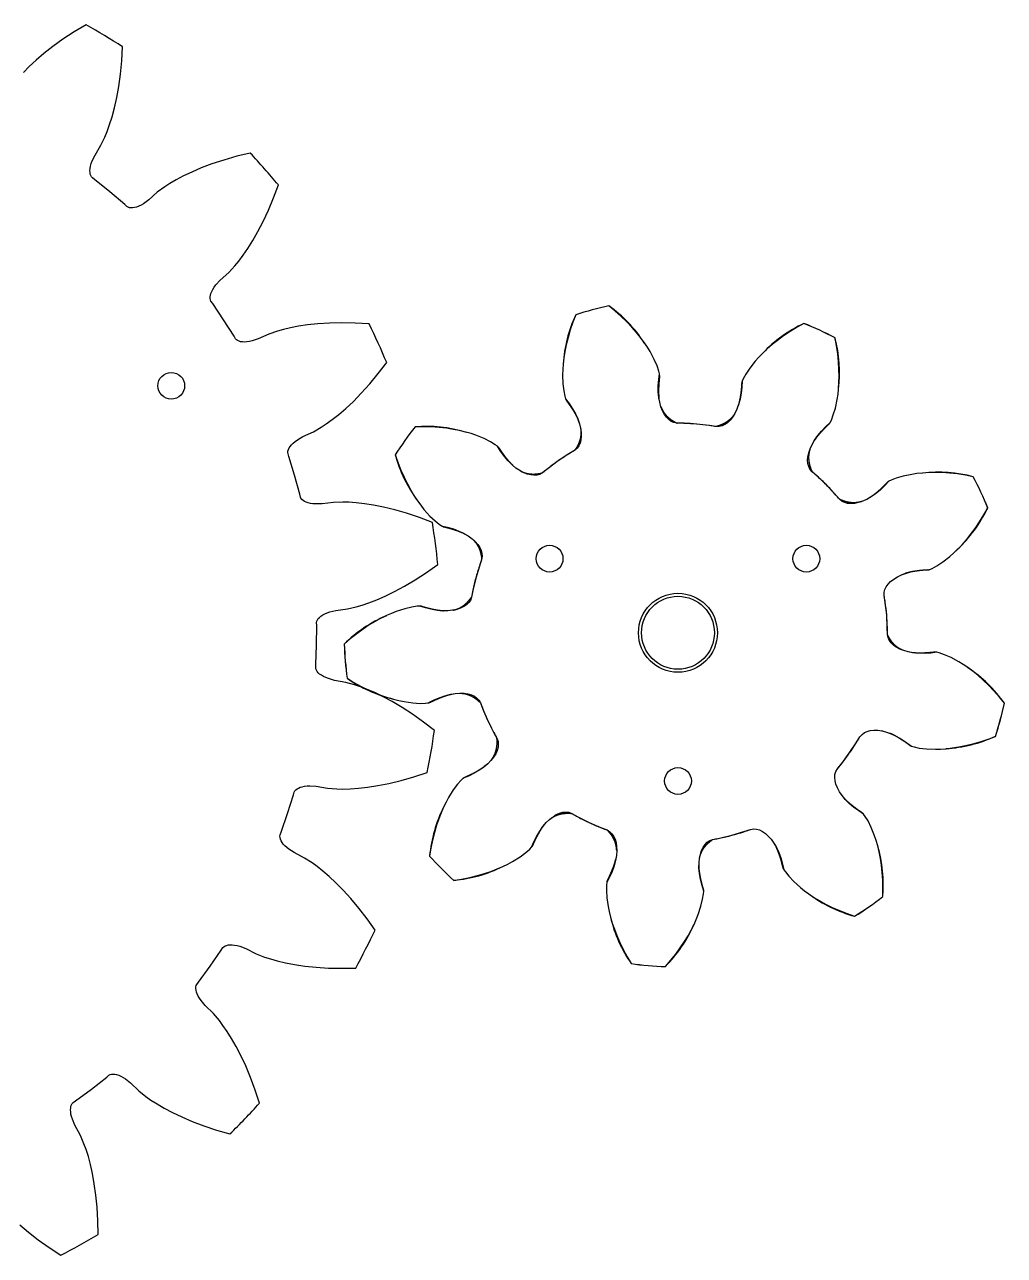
# Model space of a CAD drawing. Header units: millimetres. Extents: x -134 to 27, y 6 to 121.
# Drawn here: x -53.8 to 26.9, y 12 to 113.3 of the extents above; entities that cross this region are included whole.
import ezdxf

# ---------------------------------------------------------------- set-up
doc = ezdxf.new("R2010")
doc.units = ezdxf.units.MM
doc.layers.get('0').update_dxf_attribs({"linetype": 'CONTINUOUS'})

msp = doc.modelspace()

# ---------------------------------------------------------------- linework, layer by layer
for p, q in [((-8.42, 89.38), (-8.42, 89.37)), ((-5.69, 90.11), (-5.69, 90.11)), ((-5.69, 90.11), (-5.69, 90.11)), ((10.37, 88.67), (10.37, 88.67)), ((12.94, 87.47), (12.94, 87.47)), ((12.94, 87.47), (12.94, 87.47)), ((-2.52, 86.71), (-2.77, 87.08)), ((-2.3, 86.35), (-2.52, 86.71)), ((-1.95, 85.7), (-2.3, 86.35)), ((6.98, 86.22), (6.66, 85.89)), ((6.98, 86.23), (6.98, 86.22)), ((-9.45, 85.32), (-9.49, 84.86)), ((-9.45, 85.33), (-9.45, 85.32)), ((-1.72, 85.16), (-1.95, 85.7)), ((-1.58, 84.73), (-1.72, 85.16)), ((6.37, 85.57), (5.92, 84.99)), ((6.66, 85.89), (6.37, 85.57)), ((-9.49, 84.86), (-9.5, 84.44)), ((-9.5, 84.44), (-9.48, 83.7)), ((-1.53, 84.52), (-1.58, 84.73)), ((5.38, 84.11), (5.29, 83.91)), ((5.59, 84.5), (5.38, 84.11)), ((5.92, 84.99), (5.59, 84.5)), ((-9.48, 83.7), (-9.41, 83.11)), ((-9.41, 83.11), (-9.32, 82.68)), ((5.29, 83.91), (5.29, 83.91)), ((13.18, 82.83), (13.23, 83.26)), ((-9.32, 82.68), (-9.26, 82.46)), ((-9.26, 82.46), (-9.26, 82.46)), ((-1.5, 82.17), (-1.57, 82.52)), ((-1.4, 81.8), (-1.5, 82.17)), ((12.96, 81.69), (13.12, 82.41)), ((13.12, 82.41), (13.18, 82.83)), ((4.68, 81.25), (4.63, 81.17)), ((4.85, 81.6), (4.68, 81.25)), ((4.97, 81.94), (4.85, 81.6)), ((12.63, 80.71), (12.79, 81.13)), ((12.79, 81.13), (12.96, 81.69)), ((-21.65, 80.16), (-21.65, 80.16)), ((-8.24, 80.75), (-8.11, 80.41)), ((-8.11, 80.41), (-8.02, 80.04)), ((-8.02, 80.04), (-8, 79.95)), ((0.07, 80.45), (-0.06, 80.45)), ((0.5, 80.44), (0.48, 80.44)), ((0.51, 80.44), (0.5, 80.44)), ((1.54, 80.38), (1.53, 80.38)), ((1.55, 80.38), (1.54, 80.38)), ((2.57, 80.26), (2.56, 80.26)), ((2.59, 80.26), (2.57, 80.26)), ((3.13, 80.17), (3, 80.19)), ((3.13, 80.17), (3.13, 80.17)), ((12.54, 80.52), (12.63, 80.71)), ((-17.04, 79.59), (-17.48, 79.72)), ((-16.64, 79.46), (-17.04, 79.59)), ((-15.96, 79.18), (-16.64, 79.46)), ((-15.43, 78.91), (-15.96, 79.18)), ((-15.05, 78.68), (-15.43, 78.91)), ((-14.87, 78.55), (-15.05, 78.68)), ((-8.51, 78.21), (-8.63, 78.14)), ((-8.51, 78.21), (-8.51, 78.21)), ((10.88, 78.35), (11.04, 78.7)), ((11.04, 78.7), (11.22, 79)), ((-23.28, 77.84), (-23.28, 77.84)), ((-9.87, 77.35), (-9.88, 77.34)), ((-9.86, 77.36), (-9.87, 77.35)), ((-9, 77.92), (-9.01, 77.91)), ((-8.97, 77.94), (-9, 77.92)), ((-13.34, 76.76), (-13.62, 76.99)), ((-13.03, 76.55), (-13.34, 76.76)), ((-13.03, 76.55), (-13.01, 76.54)), ((-12.97, 76.52), (-13.01, 76.54)), ((-11.03, 76.46), (-11.14, 76.38)), ((-11.14, 76.38), (-11.14, 76.38)), ((-10.7, 76.73), (-10.73, 76.71)), ((-10.69, 76.74), (-10.7, 76.73)), ((11.13, 76.38), (11.04, 76.46)), ((11.47, 76.09), (11.46, 76.1)), ((11.47, 76.08), (11.47, 76.09)), ((18.54, 76.09), (17.98, 75.92)), ((19.26, 76.24), (18.54, 76.09)), ((19.68, 76.3), (19.26, 76.24)), ((20.14, 76.35), (19.68, 76.3)), ((20.15, 76.35), (20.14, 76.35)), ((24.32, 76.04), (24.31, 76.04)), ((12.22, 75.37), (12.22, 75.38)), ((12.22, 75.37), (12.22, 75.37)), ((17.56, 75.76), (17.36, 75.67)), ((17.36, 75.67), (17.36, 75.67)), ((17.98, 75.92), (17.56, 75.76)), ((-21.46, 74.07), (-21.46, 74.07)), ((-21.46, 74.07), (-21.19, 73.7)), ((12.94, 74.61), (12.93, 74.62)), ((12.93, 74.62), (12.93, 74.62)), ((13.3, 74.19), (13.22, 74.28)), ((13.3, 74.19), (13.3, 74.19)), ((15.19, 74.02), (15.1, 73.99)), ((15.54, 74.18), (15.19, 74.02)), ((15.86, 74.36), (15.54, 74.18)), ((-21.19, 73.7), (-20.93, 73.36)), ((-20.93, 73.36), (-20.43, 72.81)), ((25.51, 73.47), (25.51, 73.47)), ((-20.43, 72.81), (-20.01, 72.41)), ((-20.01, 72.41), (-19.66, 72.13)), ((-19.66, 72.13), (-19.47, 72)), ((-19.47, 72), (-19.47, 72)), ((-17.59, 71.35), (-17.28, 71.17)), ((-17.28, 71.17), (-16.96, 70.94)), ((-16.96, 70.94), (-16.9, 70.89)), ((22.71, 69.77), (23.03, 70.07)), ((-16.17, 69.23), (-16.21, 69.09)), ((-16.17, 69.23), (-16.17, 69.23)), ((21.32, 68.71), (21.82, 69.03)), ((21.82, 69.03), (22.4, 69.49)), ((22.4, 69.49), (22.71, 69.77)), ((-16.35, 68.69), (-16.36, 68.68)), ((-16.34, 68.72), (-16.35, 68.69)), ((18.07, 67.81), (18.42, 67.98)), ((18.42, 67.98), (18.75, 68.1)), ((20.73, 68.41), (20.93, 68.5)), ((20.93, 68.5), (21.32, 68.71)), ((-16.65, 67.7), (-16.66, 67.69)), ((-16.65, 67.71), (-16.65, 67.7)), ((17.04, 66.76), (17.15, 66.99)), ((17.15, 66.99), (17.31, 67.21)), ((17.31, 67.21), (17.51, 67.42)), ((17.51, 67.42), (17.77, 67.62)), ((17.77, 67.62), (18.07, 67.81)), ((-16.97, 66.27), (-17, 66.13)), ((-17, 66.13), (-17, 66.13)), ((-16.89, 66.69), (-16.9, 66.66)), ((-16.89, 66.7), (-16.89, 66.69)), ((16.98, 66.54), (17.04, 66.76)), ((16.98, 66.26), (16.98, 66.54)), ((17, 66.15), (16.98, 66.26)), ((-23.2, 64.96), (-23.59, 64.8)), ((-22.5, 65.18), (-23.2, 64.96)), ((-21.92, 65.32), (-22.5, 65.18)), ((-21.48, 65.38), (-21.92, 65.32)), ((-21.26, 65.4), (-21.48, 65.38)), ((-18.94, 65.01), (-19.3, 65.01)), ((-18.56, 65.05), (-18.94, 65.01)), ((-18.55, 65.05), (-18.56, 65.05)), ((-18.48, 65.07), (-18.55, 65.05)), ((17.07, 65.7), (17.07, 65.71)), ((17.07, 65.7), (17.07, 65.7)), ((-23.59, 64.8), (-24.01, 64.61)), ((-24.01, 64.61), (-24.01, 64.61)), ((17.24, 63.63), (17.24, 63.64)), ((17.24, 63.63), (17.24, 63.63)), ((17.25, 63.07), (17.25, 63.18)), ((17.25, 63.07), (17.25, 63.07)), ((-27.48, 62.27), (-27.48, 62.27)), ((18.59, 61.73), (18.51, 61.76)), ((18.96, 61.62), (18.59, 61.73)), ((19.32, 61.56), (18.96, 61.62)), ((21.52, 61.54), (21.31, 61.59)), ((21.31, 61.59), (21.31, 61.59)), ((21.95, 61.39), (21.52, 61.54)), ((22.49, 61.16), (21.95, 61.39)), ((23.14, 60.81), (22.49, 61.16)), ((23.5, 60.59), (23.14, 60.81)), ((23.88, 60.33), (23.5, 60.59)), ((23.88, 60.32), (23.88, 60.33)), ((-27.24, 59.45), (-27.24, 59.45)), ((-18.71, 58.14), (-18.36, 58.2)), ((-18.36, 58.2), (-17.97, 58.23)), ((-17.97, 58.23), (-17.89, 58.23)), ((-23.43, 57.74), (-23.42, 57.73)), ((-23.42, 57.73), (-22.98, 57.62)), ((-22.98, 57.62), (-22.56, 57.54)), ((-22.56, 57.54), (-21.83, 57.43)), ((-21.83, 57.43), (-21.24, 57.39)), ((-21.24, 57.39), (-20.8, 57.4)), ((-20.8, 57.4), (-20.58, 57.43)), ((-20.58, 57.43), (-20.58, 57.43)), ((-16.26, 57.43), (-16.26, 57.43)), ((-16.26, 57.43), (-16.21, 57.3)), ((-16.07, 56.92), (-16.06, 56.9)), ((-16.06, 56.9), (-16.05, 56.89)), ((26.88, 57.4), (26.88, 57.41)), ((26.88, 57.41), (26.88, 57.41)), ((-15.65, 55.95), (-15.65, 55.94)), ((-15.65, 55.94), (-15.64, 55.93)), ((-15.19, 55.02), (-15.18, 55.01)), ((-15.18, 55.01), (-15.17, 54.99)), ((14.97, 54.63), (15.16, 54.84)), ((15.16, 54.84), (15.35, 54.98)), ((15.35, 54.98), (15.57, 55.08)), ((15.57, 55.08), (15.84, 55.15)), ((15.84, 55.15), (16.13, 55.18)), ((16.13, 55.18), (16.45, 55.17)), ((16.45, 55.17), (16.78, 55.12)), ((16.81, 55.12), (17.18, 55.02)), ((17.18, 55.02), (17.51, 54.9)), ((-14.97, 54.63), (-14.91, 54.52)), ((-14.91, 54.52), (-14.91, 54.52)), ((14.92, 54.54), (14.97, 54.63)), ((19.23, 53.86), (19.44, 53.8)), ((19.44, 53.8), (19.87, 53.71)), ((19.87, 53.71), (20.46, 53.64)), ((26.14, 54.67), (26.14, 54.68)), ((-15.4, 52.69), (-15.67, 52.42)), ((-15.36, 52.75), (-15.4, 52.69)), ((20.46, 53.64), (21.2, 53.62)), ((21.2, 53.62), (21.62, 53.63)), ((21.62, 53.63), (22.06, 53.66)), ((-15.67, 52.42), (-15.95, 52.18)), ((12.93, 51.54), (12.99, 51.77)), ((12.99, 51.77), (13.13, 52.01)), ((13.13, 52.01), (13.2, 52.09)), ((-18.15, 50.73), (-18.51, 50.26)), ((-17.86, 51.07), (-18.15, 50.73)), ((-17.7, 51.22), (-17.86, 51.07)), ((-17.7, 51.22), (-17.7, 51.22)), ((12.91, 51.29), (12.93, 51.54)), ((12.94, 51.02), (12.91, 51.29)), ((13.01, 50.74), (12.94, 51.02)), ((13.13, 50.44), (13.01, 50.74)), ((-18.51, 50.26), (-18.9, 49.63)), ((13.29, 50.12), (13.13, 50.44)), ((13.51, 49.8), (13.29, 50.12)), ((13.74, 49.53), (13.51, 49.8)), ((-19.1, 49.26), (-19.3, 48.85)), ((-19.3, 48.85), (-19.3, 48.85)), ((-18.9, 49.63), (-19.1, 49.26)), ((-10.85, 47.57), (-10.57, 47.84)), ((-10.57, 47.84), (-10.51, 47.88)), ((-8.74, 48.33), (-8.74, 48.33)), ((-8.74, 48.33), (-8.63, 48.27)), ((-8.26, 48.06), (-8.25, 48.05)), ((-8.25, 48.05), (-8.24, 48.05)), ((15.42, 48.09), (15.29, 48.27)), ((15.29, 48.27), (15.29, 48.27)), ((15.65, 47.71), (15.42, 48.09)), ((15.91, 47.18), (15.65, 47.71)), ((-11.08, 47.3), (-10.85, 47.57)), ((-7.33, 47.58), (-7.32, 47.58)), ((-7.32, 47.58), (-7.32, 47.58)), ((-6.37, 47.17), (-6.37, 47.17)), ((-6.37, 47.17), (-6.36, 47.17)), ((-5.95, 47.01), (-5.84, 46.97)), ((5.43, 46.83), (5.43, 46.83)), ((5.43, 46.83), (5.43, 46.83)), ((5.86, 46.98), (5.96, 47.01)), ((5.96, 47.01), (6.24, 47.05)), ((6.24, 47.05), (6.47, 47.04)), ((6.47, 47.04), (6.71, 46.97)), ((6.71, 46.97), (6.95, 46.85)), ((6.95, 46.85), (7.2, 46.69)), ((7.2, 46.69), (7.44, 46.47)), ((16.19, 46.49), (15.91, 47.18)), ((2.86, 46.19), (2.97, 46.21)), ((3.42, 46.29), (3.42, 46.29)), ((3.42, 46.29), (3.42, 46.29)), ((7.44, 46.47), (7.67, 46.21)), ((7.68, 46.21), (7.67, 46.21)), ((7.68, 46.21), (7.9, 45.89)), ((7.9, 45.89), (8.08, 45.58)), ((16.32, 46.09), (16.19, 46.49)), ((16.45, 45.65), (16.32, 46.09)), ((16.45, 45.65), (16.45, 45.65)), ((-20.46, 44.82), (-20.46, 44.82)), ((-13.64, 44.36), (-13.01, 44.75)), ((-13.01, 44.75), (-12.54, 45.1)), ((-12.54, 45.1), (-12.2, 45.39)), ((-12.2, 45.39), (-12.05, 45.55)), ((-5.07, 44.87), (-5.14, 44.51)), ((-5.04, 45.25), (-5.07, 44.87)), ((-5.05, 45.32), (-5.04, 45.25)), ((1.74, 44.26), (1.78, 44.64)), ((1.78, 44.64), (1.79, 44.71)), ((-14.43, 43.96), (-14.01, 44.16)), ((-14.43, 43.96), (-14.43, 43.96)), ((-14.01, 44.16), (-13.64, 44.36)), ((1.74, 43.89), (1.74, 44.26)), ((8.72, 43.69), (8.85, 43.51)), ((-18.46, 42.82), (-18.46, 42.82)), ((-5.86, 42.65), (-5.88, 42.43)), ((8.85, 43.51), (9.13, 43.16)), ((9.13, 43.16), (9.53, 42.73)), ((9.53, 42.73), (10.08, 42.23)), ((-5.88, 42.43), (-5.89, 41.98)), ((-5.89, 41.98), (-5.86, 41.39)), ((2.03, 41.27), (2.1, 41.71)), ((2.1, 41.71), (2.12, 41.93)), ((10.08, 42.23), (10.41, 41.97)), ((10.41, 41.97), (10.77, 41.71)), ((-5.86, 41.39), (-5.76, 40.66)), ((-5.76, 40.66), (-5.67, 40.25)), ((1.66, 40), (1.89, 40.7)), ((1.89, 40.7), (2.03, 41.27)), ((16.87, 41.48), (16.87, 41.48)), ((16.87, 41.48), (16.87, 41.48)), ((-5.67, 40.25), (-5.56, 39.8)), ((1.32, 39.18), (1.51, 39.61)), ((1.51, 39.61), (1.66, 40)), ((14.55, 39.86), (14.55, 39.86))]:
    msp.add_line(p, q)
msp.add_lwpolyline([(-54.21, 14.47), (-53.5, 13.86), (-52.69, 13.24), (-51.79, 12.59), (-50.83, 11.97, 0.015229), (-47.76, 13.66), (-47.78, 14.79), (-47.84, 15.91), (-47.94, 16.92), (-48.07, 17.85), (-48.22, 18.69), (-48.39, 19.43), (-48.56, 20.09), (-48.74, 20.66), (-48.92, 21.13), (-49.21, 21.83), (-49.67, 22.66), (-49.87, 23.15), (-49.94, 23.37), (-49.99, 23.57), (-50.01, 23.76), (-50.02, 23.93), (-50.01, 24.09), (-49.99, 24.23), (-49.94, 24.35), (-49.88, 24.45), (-49.8, 24.53), (-49.61, 24.67), (-48.31, 25.63), (-47.05, 26.62), (-46.86, 26.78), (-46.76, 26.83), (-46.65, 26.86), (-46.52, 26.88), (-46.38, 26.87), (-46.23, 26.84), (-46.06, 26.78), (-45.89, 26.7), (-45.7, 26.6), (-45.51, 26.48), (-45.09, 26.16), (-44.41, 25.5), (-43.82, 25.03), (-43.41, 24.74), (-42.9, 24.42), (-42.31, 24.07), (-41.64, 23.72), (-40.87, 23.35), (-40.01, 22.98), (-39.06, 22.62), (-38, 22.27), (-36.9, 21.95, 0.015229), (-34.47, 24.47), (-34.82, 25.56), (-35.2, 26.6), (-35.6, 27.54), (-36, 28.39), (-36.39, 29.15), (-36.77, 29.81), (-37.13, 30.39), (-37.47, 30.88), (-37.77, 31.28), (-38.26, 31.85), (-38.94, 32.52), (-39.28, 32.92), (-39.41, 33.11), (-39.52, 33.29), (-39.6, 33.47), (-39.66, 33.63), (-39.69, 33.78), (-39.71, 33.92), (-39.7, 34.05), (-39.67, 34.16), (-39.62, 34.26), (-39.48, 34.45), (-38.52, 35.75), (-37.61, 37.08), (-37.47, 37.28), (-37.4, 37.36), (-37.3, 37.42), (-37.18, 37.47), (-37.04, 37.5), (-36.89, 37.52), (-36.71, 37.52), (-36.52, 37.49), (-36.31, 37.45), (-36.09, 37.39), (-35.6, 37.2), (-34.75, 36.78), (-34.05, 36.51), (-33.57, 36.35), (-33, 36.19), (-32.33, 36.03), (-31.59, 35.89), (-30.74, 35.77), (-29.81, 35.67), (-28.79, 35.6), (-27.68, 35.58), (-26.54, 35.6, 0.015229), (-24.95, 38.73), (-25.61, 39.66), (-26.28, 40.54), (-26.94, 41.33), (-27.57, 42.02), (-28.17, 42.63), (-28.72, 43.15), (-29.24, 43.59), (-29.71, 43.96), (-30.12, 44.26), (-30.75, 44.66), (-31.6, 45.1), (-32.04, 45.38), (-32.22, 45.53), (-32.38, 45.67), (-32.51, 45.81), (-32.61, 45.95), (-32.69, 46.08), (-32.74, 46.21), (-32.77, 46.34), (-32.78, 46.45), (-32.76, 46.56), (-32.68, 46.79), (-32.15, 48.31), (-31.67, 49.85), (-31.6, 50.08), (-31.55, 50.18), (-31.47, 50.27), (-31.37, 50.35), (-31.25, 50.42), (-31.11, 50.48), (-30.94, 50.53), (-30.75, 50.57), (-30.54, 50.59), (-30.31, 50.59), (-29.79, 50.56), (-28.85, 50.41), (-28.1, 50.35), (-27.6, 50.34), (-27, 50.36), (-26.32, 50.41), (-25.56, 50.49), (-24.72, 50.62), (-23.8, 50.8), (-22.81, 51.04), (-21.74, 51.35), (-20.65, 51.7, 0.015229), (-20.06, 55.15), (-20.96, 55.85), (-21.87, 56.5), (-22.72, 57.06), (-23.53, 57.53), (-24.28, 57.94), (-24.97, 58.27), (-25.59, 58.54), (-26.15, 58.76), (-26.63, 58.92), (-27.35, 59.11), (-28.29, 59.28), (-28.79, 59.43), (-29.01, 59.51), (-29.2, 59.6), (-29.37, 59.7), (-29.51, 59.8), (-29.62, 59.9), (-29.71, 60.01), (-29.78, 60.12), (-29.82, 60.23), (-29.83, 60.34), (-29.82, 60.58), (-29.76, 62.19), (-29.75, 63.8), (-29.76, 64.04), (-29.74, 64.15), (-29.69, 64.26), (-29.62, 64.37), (-29.53, 64.47), (-29.41, 64.57), (-29.26, 64.67), (-29.09, 64.76), (-28.9, 64.84), (-28.68, 64.91), (-28.17, 65.04), (-27.23, 65.17), (-26.49, 65.33), (-26.01, 65.47), (-25.45, 65.67), (-24.81, 65.91), (-24.11, 66.21), (-23.34, 66.59), (-22.52, 67.03), (-21.64, 67.55), (-20.71, 68.16), (-19.78, 68.82, 0.015229), (-20.23, 72.29), (-21.29, 72.7), (-22.35, 73.05), (-23.33, 73.33), (-24.25, 73.54), (-25.08, 73.71), (-25.83, 73.82), (-26.51, 73.9), (-27.11, 73.94), (-27.61, 73.95), (-28.36, 73.93), (-29.31, 73.81), (-29.83, 73.8), (-30.06, 73.82), (-30.27, 73.85), (-30.46, 73.89), (-30.62, 73.95), (-30.76, 74.01), (-30.88, 74.09), (-30.98, 74.17), (-31.05, 74.27), (-31.1, 74.37), (-31.15, 74.6), (-31.57, 76.16), (-32.04, 77.7), (-32.11, 77.93), (-32.13, 78.04), (-32.12, 78.16), (-32.08, 78.28), (-32.02, 78.41), (-31.94, 78.54), (-31.83, 78.67), (-31.69, 78.81), (-31.53, 78.94), (-31.34, 79.08), (-30.89, 79.35), (-30.03, 79.75), (-29.38, 80.12), (-28.96, 80.4), (-28.47, 80.75), (-27.94, 81.17), (-27.36, 81.67), (-26.73, 82.25), (-26.08, 82.92), (-25.39, 83.68), (-24.68, 84.53), (-23.99, 85.44, 0.015229), (-25.44, 88.62), (-26.58, 88.69), (-27.69, 88.71), (-28.71, 88.69), (-29.65, 88.63), (-30.5, 88.54), (-31.25, 88.43), (-31.92, 88.3), (-32.5, 88.17), (-32.98, 88.03), (-33.7, 87.79), (-34.56, 87.4), (-35.06, 87.23), (-35.29, 87.18), (-35.5, 87.15), (-35.69, 87.13), (-35.86, 87.14), (-36.02, 87.16), (-36.15, 87.2), (-36.27, 87.25), (-36.36, 87.32), (-36.44, 87.4), (-36.56, 87.61), (-37.42, 88.97), (-38.32, 90.31), (-38.46, 90.5), (-38.5, 90.61), (-38.53, 90.72), (-38.53, 90.85), (-38.51, 90.99), (-38.47, 91.14), (-38.4, 91.3), (-38.31, 91.47), (-38.2, 91.65), (-38.06, 91.83), (-37.71, 92.22), (-37, 92.86), (-36.49, 93.41), (-36.17, 93.8), (-35.81, 94.27), (-35.42, 94.83), (-35.02, 95.48), (-34.59, 96.22), (-34.16, 97.05), (-33.73, 97.98), (-33.3, 99), (-32.91, 100.07, 0.015229), (-35.23, 102.69), (-36.34, 102.42), (-37.41, 102.11), (-38.38, 101.79), (-39.26, 101.46), (-40.04, 101.12), (-40.73, 100.8), (-41.33, 100.48), (-41.85, 100.17), (-42.27, 99.9), (-42.88, 99.46), (-43.59, 98.83), (-44.02, 98.52), (-44.22, 98.41), (-44.41, 98.31), (-44.59, 98.24), (-44.75, 98.2), (-44.91, 98.17), (-45.05, 98.17), (-45.17, 98.19), (-45.29, 98.22), (-45.38, 98.28), (-45.56, 98.44), (-46.78, 99.49), (-48.04, 100.5), (-48.23, 100.65), (-48.3, 100.73), (-48.36, 100.84), (-48.4, 100.96), (-48.42, 101.1), (-48.43, 101.25), (-48.41, 101.43), (-48.37, 101.61), (-48.32, 101.82), (-48.24, 102.04), (-48.01, 102.51), (-47.53, 103.33), (-47.2, 104), (-47.01, 104.47), (-46.81, 105.03), (-46.6, 105.68), (-46.41, 106.42), (-46.22, 107.25), (-46.05, 108.17), (-45.91, 109.18), (-45.8, 110.29), (-45.74, 111.43, 0.015229), (-48.74, 113.24), (-49.72, 112.66), (-50.65, 112.05), (-51.48, 111.46), (-52.22, 110.88), (-52.87, 110.33), (-53.43, 109.81), (-53.91, 109.33)], format="xyb")
msp.add_lwpolyline([(-5.69, 90.11, 0.025745), (-8.42, 89.38), (-8.65, 88.78), (-8.87, 88.13), (-9.05, 87.5), (-9.2, 86.91), (-9.31, 86.36), (-9.39, 85.82), (-9.45, 85.32), (-9.49, 84.86), (-9.5, 84.44), (-9.48, 83.7), (-9.41, 83.11), (-9.32, 82.68), (-9.26, 82.46), (-8.97, 82.07), (-8.68, 81.64), (-8.44, 81.21), (-8.25, 80.8), (-8.11, 80.41), (-8.02, 80.04), (-7.97, 79.69), (-7.96, 79.36), (-7.99, 79.07), (-8.06, 78.81), (-8.16, 78.58), (-8.3, 78.39), (-8.51, 78.21), (-9, 77.92), (-9.87, 77.35), (-10.7, 76.73), (-11.14, 76.38), (-11.38, 76.24), (-11.61, 76.18), (-11.86, 76.16), (-12.13, 76.19), (-12.41, 76.26), (-12.71, 76.38), (-13.02, 76.55), (-13.34, 76.76), (-13.66, 77.03), (-13.98, 77.35), (-14.3, 77.72), (-14.61, 78.14), (-14.87, 78.55), (-15.05, 78.68), (-15.43, 78.91), (-15.96, 79.18), (-16.64, 79.46), (-17.04, 79.59), (-17.49, 79.72), (-17.98, 79.84), (-18.51, 79.94), (-19.06, 80.03), (-19.67, 80.1), (-20.32, 80.14), (-21.01, 80.16), (-21.65, 80.16, 0.025745), (-23.28, 77.84), (-23.07, 77.23), (-22.82, 76.59), (-22.56, 76), (-22.28, 75.45), (-22.01, 74.95), (-21.74, 74.49), (-21.46, 74.07), (-21.19, 73.7), (-20.93, 73.36), (-20.43, 72.81), (-20.01, 72.41), (-19.66, 72.13), (-19.47, 72), (-19, 71.89), (-18.5, 71.75), (-18.05, 71.57), (-17.64, 71.38), (-17.28, 71.17), (-16.96, 70.94), (-16.7, 70.71), (-16.49, 70.47), (-16.32, 70.22), (-16.21, 69.98), (-16.14, 69.73), (-16.12, 69.5), (-16.17, 69.23), (-16.35, 68.69), (-16.65, 67.7), (-16.89, 66.69), (-17, 66.13), (-17.1, 65.87), (-17.23, 65.68), (-17.41, 65.51), (-17.64, 65.35), (-17.9, 65.22), (-18.21, 65.12), (-18.56, 65.05), (-18.94, 65.01), (-19.36, 65.01), (-19.81, 65.05), (-20.29, 65.13), (-20.8, 65.26), (-21.26, 65.4), (-21.48, 65.38), (-21.92, 65.32), (-22.5, 65.18), (-23.2, 64.96), (-23.59, 64.8), (-24.01, 64.61), (-24.46, 64.39), (-24.94, 64.13), (-25.42, 63.84), (-25.93, 63.5), (-26.46, 63.12), (-26.99, 62.69), (-27.48, 62.27, 0.025745), (-27.24, 59.45), (-26.69, 59.12), (-26.09, 58.79), (-25.51, 58.51), (-24.94, 58.26), (-24.42, 58.05), (-23.91, 57.88), (-23.42, 57.73), (-22.98, 57.62), (-22.56, 57.54), (-21.83, 57.43), (-21.24, 57.39), (-20.8, 57.4), (-20.58, 57.43), (-20.14, 57.64), (-19.67, 57.85), (-19.21, 58.02), (-18.77, 58.13), (-18.36, 58.2), (-17.97, 58.23), (-17.62, 58.22), (-17.3, 58.17), (-17.01, 58.09), (-16.77, 57.97), (-16.56, 57.83), (-16.4, 57.66), (-16.26, 57.43), (-16.06, 56.9), (-15.65, 55.94), (-15.18, 55.01), (-14.91, 54.52), (-14.82, 54.26), (-14.8, 54.02), (-14.82, 53.78), (-14.89, 53.51), (-15.01, 53.24), (-15.18, 52.97), (-15.4, 52.69), (-15.67, 52.42), (-15.99, 52.15), (-16.36, 51.89), (-16.78, 51.64), (-17.25, 51.41), (-17.7, 51.22), (-17.86, 51.07), (-18.15, 50.73), (-18.51, 50.26), (-18.9, 49.63), (-19.1, 49.26), (-19.3, 48.85), (-19.5, 48.39), (-19.7, 47.88), (-19.88, 47.35), (-20.06, 46.76), (-20.21, 46.13), (-20.35, 45.46), (-20.46, 44.82, 0.025745), (-18.46, 42.82), (-17.82, 42.92), (-17.15, 43.06), (-16.52, 43.21), (-15.93, 43.38), (-15.4, 43.56), (-14.89, 43.76), (-14.43, 43.96), (-14.01, 44.16), (-13.64, 44.36), (-13.01, 44.75), (-12.54, 45.1), (-12.2, 45.39), (-12.05, 45.55), (-11.86, 46), (-11.63, 46.46), (-11.38, 46.88), (-11.12, 47.25), (-10.85, 47.57), (-10.57, 47.84), (-10.29, 48.06), (-10.02, 48.23), (-9.75, 48.35), (-9.49, 48.42), (-9.24, 48.44), (-9, 48.42), (-8.74, 48.33), (-8.25, 48.05), (-7.32, 47.58), (-6.37, 47.17), (-5.84, 46.97), (-5.6, 46.82), (-5.44, 46.66), (-5.3, 46.45), (-5.18, 46.21), (-5.1, 45.92), (-5.05, 45.6), (-5.04, 45.25), (-5.07, 44.87), (-5.15, 44.45), (-5.26, 44.02), (-5.43, 43.56), (-5.64, 43.08), (-5.86, 42.65), (-5.88, 42.43), (-5.89, 41.98), (-5.86, 41.39), (-5.76, 40.66), (-5.67, 40.25), (-5.56, 39.8), (-5.42, 39.31), (-5.24, 38.8), (-5.04, 38.28), (-4.8, 37.71), (-4.51, 37.13), (-4.19, 36.53), (-3.86, 35.97, 0.025745), (-1.04, 35.72), (-0.62, 36.21), (-0.19, 36.74), (0.19, 37.27), (0.54, 37.78), (0.83, 38.26), (1.09, 38.73), (1.32, 39.18), (1.51, 39.61), (1.66, 40), (1.89, 40.7), (2.03, 41.27), (2.1, 41.71), (2.12, 41.93), (1.98, 42.4), (1.85, 42.91), (1.77, 43.39), (1.73, 43.84), (1.74, 44.26), (1.78, 44.64), (1.85, 44.98), (1.95, 45.29), (2.08, 45.56), (2.24, 45.78), (2.41, 45.96), (2.61, 46.09), (2.86, 46.19), (3.42, 46.29), (4.43, 46.53), (5.43, 46.83), (5.96, 47.01), (6.24, 47.05), (6.47, 47.04), (6.71, 46.97), (6.95, 46.85), (7.2, 46.69), (7.44, 46.47), (7.68, 46.21), (7.9, 45.89), (8.11, 45.53), (8.3, 45.12), (8.47, 44.67), (8.62, 44.16), (8.72, 43.69), (8.85, 43.51), (9.13, 43.16), (9.53, 42.73), (10.08, 42.23), (10.41, 41.97), (10.78, 41.7), (11.2, 41.42), (11.67, 41.14), (12.16, 40.87), (12.71, 40.59), (13.3, 40.33), (13.94, 40.08), (14.55, 39.86, 0.025745), (16.87, 41.48), (16.88, 42.13), (16.86, 42.81), (16.82, 43.46), (16.75, 44.07), (16.67, 44.63), (16.56, 45.16), (16.45, 45.65), (16.32, 46.09), (16.19, 46.49), (15.91, 47.18), (15.65, 47.71), (15.42, 48.09), (15.29, 48.27), (14.89, 48.53), (14.46, 48.84), (14.09, 49.16), (13.78, 49.48), (13.51, 49.8), (13.29, 50.12), (13.13, 50.44), (13.01, 50.74), (12.94, 51.02), (12.91, 51.29), (12.93, 51.54), (12.99, 51.77), (13.13, 52.01), (13.49, 52.45), (14.11, 53.28), (14.68, 54.15), (14.97, 54.63), (15.16, 54.84), (15.35, 54.98), (15.57, 55.08), (15.84, 55.15), (16.13, 55.18), (16.45, 55.17), (16.8, 55.12), (17.18, 55.02), (17.57, 54.88), (17.98, 54.69), (18.4, 54.45), (18.84, 54.15), (19.22, 53.86), (19.44, 53.8), (19.87, 53.71), (20.46, 53.64), (21.2, 53.62), (21.62, 53.63), (22.08, 53.66), (22.58, 53.72), (23.12, 53.8), (23.67, 53.91), (24.27, 54.05), (24.89, 54.23), (25.54, 54.45), (26.14, 54.67, 0.025745), (26.88, 57.41), (26.48, 57.91), (26.02, 58.42), (25.57, 58.89), (25.13, 59.31), (24.71, 59.69), (24.29, 60.03), (23.88, 60.33), (23.5, 60.59), (23.14, 60.81), (22.49, 61.16), (21.95, 61.39), (21.52, 61.54), (21.31, 61.59), (20.83, 61.53), (20.31, 61.5), (19.82, 61.51), (19.37, 61.55), (18.96, 61.62), (18.59, 61.73), (18.26, 61.86), (17.98, 62.01), (17.74, 62.19), (17.55, 62.38), (17.4, 62.58), (17.3, 62.8), (17.25, 63.07), (17.24, 63.63), (17.19, 64.67), (17.07, 65.7), (16.98, 66.26), (16.98, 66.54), (17.04, 66.76), (17.15, 66.99), (17.31, 67.21), (17.51, 67.42), (17.77, 67.62), (18.07, 67.81), (18.42, 67.98), (18.81, 68.12), (19.25, 68.24), (19.73, 68.32), (20.24, 68.38), (20.73, 68.4), (20.93, 68.5), (21.32, 68.71), (21.82, 69.03), (22.4, 69.49), (22.71, 69.77), (23.05, 70.09), (23.4, 70.45), (23.75, 70.86), (24.1, 71.3), (24.47, 71.79), (24.83, 72.33), (25.19, 72.91), (25.51, 73.47, 0.025745), (24.32, 76.04), (23.68, 76.16), (23.01, 76.27), (22.36, 76.34), (21.75, 76.38), (21.19, 76.39), (20.65, 76.38), (20.14, 76.35), (19.68, 76.3), (19.26, 76.24), (18.54, 76.09), (17.98, 75.92), (17.56, 75.76), (17.36, 75.67), (17.03, 75.31), (16.65, 74.95), (16.27, 74.64), (15.9, 74.39), (15.54, 74.18), (15.19, 74.02), (14.85, 73.91), (14.53, 73.85), (14.24, 73.83), (13.97, 73.85), (13.73, 73.91), (13.52, 74.01), (13.3, 74.19), (12.93, 74.62), (12.22, 75.37), (11.47, 76.09), (11.04, 76.46), (10.87, 76.67), (10.77, 76.89), (10.7, 77.13), (10.68, 77.4), (10.7, 77.69), (10.77, 78.01), (10.88, 78.35), (11.04, 78.7), (11.25, 79.06), (11.51, 79.43), (11.82, 79.8), (12.18, 80.18), (12.53, 80.51), (12.63, 80.71), (12.79, 81.13), (12.96, 81.69), (13.12, 82.41), (13.18, 82.83), (13.23, 83.29), (13.26, 83.79), (13.27, 84.33), (13.26, 84.9), (13.22, 85.51), (13.16, 86.16), (13.06, 86.83), (12.94, 87.47, 0.025745), (10.37, 88.67), (9.81, 88.36), (9.23, 88), (8.69, 87.64), (8.19, 87.27), (7.75, 86.92), (7.34, 86.57), (6.98, 86.22), (6.66, 85.89), (6.37, 85.57), (5.92, 84.99), (5.59, 84.5), (5.38, 84.11), (5.29, 83.91), (5.26, 83.43), (5.2, 82.91), (5.11, 82.43), (4.99, 81.99), (4.85, 81.6), (4.68, 81.25), (4.49, 80.95), (4.29, 80.7), (4.08, 80.49), (3.86, 80.34), (3.63, 80.23), (3.4, 80.17), (3.13, 80.17), (2.57, 80.26), (1.54, 80.38), (0.5, 80.44), (-0.06, 80.45), (-0.34, 80.51), (-0.55, 80.6), (-0.75, 80.75), (-0.94, 80.94), (-1.12, 81.18), (-1.27, 81.47), (-1.4, 81.8), (-1.5, 82.17), (-1.58, 82.58), (-1.62, 83.03), (-1.62, 83.52), (-1.58, 84.04), (-1.53, 84.52), (-1.58, 84.73), (-1.72, 85.16), (-1.95, 85.7), (-2.3, 86.35), (-2.52, 86.71), (-2.78, 87.09), (-3.08, 87.5), (-3.42, 87.92), (-3.79, 88.35), (-4.21, 88.79), (-4.68, 89.24), (-5.19, 89.7)], format="xyb", close=True)
for centre, radius in [((-41.73, 83.53), 1.1), ((-10.57, 69.3), 1.1), ((10.57, 69.3), 1.1), ((0, 63.2), 3.25), ((0, 63.2), 3.25), ((0, 63.2), 3), ((0, 51), 1.1)]:
    msp.add_circle(centre, radius)
for centre, radius, start, end in [((1.78, 84.63), 11.25, 155.0876, 176.4604), ((0, 63.2), 27.5, 101.9363, 107.8354), ((-12.19, 80.92), 11.25, 33.1823, 54.7144), ((15.14, 78.47), 11.25, 115.0865, 136.4584), ((0, 63.2), 27.5, 61.9363, 67.8354), ((2.05, 84.61), 11.25, -6.8591, 14.7144), ((-12.19, 80.92), 11.25, 18.6485, 18.6701), ((-1.81, 84.42), 0.3, -6.7323, 18.6485), ((5.55, 83.76), 0.3, 151.2616, 176.5039), ((-8.97, 82.52), 0.3, 191.2114, 216.5039), ((0, 63.2), 27.5, 141.9363, 147.8354), ((-20.73, 68.94), 11.25, 73.2415, 94.7119), ((0, 63.2), 17.25, 88.4212, 89.7693), ((0, 63.2), 17.25, 84.916, 88.2996), ((0, 63.2), 17.25, 81.4708, 84.8569), ((0, 63.2), 17.25, 79.9947, 81.358), ((12.25, 80.62), 0.3, 313.2677, 338.6485), ((2.05, 84.61), 11.25, 338.6485, 338.6747), ((-15.03, 78.29), 0.3, 33.2677, 58.6485), ((-20.73, 68.94), 11.25, 58.6485, 58.6611), ((0, 63.2), 17.25, 120.0239, 121.3288), ((-12.41, 80.76), 11.25, 195.0817, 216.4708), ((0, 63.2), 17.25, 124.9262, 128.2894), ((0, 63.2), 17.25, 121.4818, 124.8459), ((0, 63.2), 17.25, 128.4459, 129.7446), ((0, 63.2), 17.25, 48.3827, 49.8079), ((0, 63.2), 17.25, 44.9001, 48.3155), ((21.42, 65.17), 11.25, 75.0788, 96.4658), ((0, 63.2), 27.5, 21.9363, 27.8354), ((0, 63.2), 17.25, 41.4548, 44.8729), ((17.47, 75.39), 0.3, 111.2741, 136.5039), ((0, 63.2), 17.25, 39.9556, 41.3971), ((15.33, 78.28), 11.25, 313.133, 334.7144), ((-19.29, 72.24), 0.3, 231.1473, 256.5039), ((0, 63.2), 17.25, 160.0273, 161.3255), ((0, 63.2), 17.25, 161.4824, 164.8452), ((20.58, 68.67), 0.3, 273.2677, 298.6485), ((15.33, 78.28), 11.25, 298.6485, 298.6729), ((0, 63.2), 17.25, 164.9259, 168.2897), ((0, 63.2), 17.25, 168.4432, 169.7473), ((0, 63.2), 17.25, 8.3488, 9.8418), ((-21.21, 65.1), 0.3, 73.2677, 98.6485), ((-19.57, 54.27), 11.25, 98.6485, 98.652), ((0, 63.2), 17.25, 1.4412, 8.3296), ((-19.57, 54.27), 11.25, 113.2782, 134.7059), ((0, 63.2), 17.25, -0.0752, 1.4279), ((0, 63.2), 27.5, 181.9363, 187.8354), ((21.21, 61.31), 0.3, 71.2433, 96.5039), ((17.67, 50.94), 11.25, 35.0682, 56.4791), ((-20.8, 68.68), 11.25, 235.0716, 256.4846), ((-20.58, 57.73), 0.3, 271.1232, 296.5039), ((-20.8, 68.68), 11.25, 271.1225, 271.1232), ((0, 63.2), 17.25, 200.0032, 201.3495), ((0, 63.2), 17.25, 201.4724, 204.8552), ((0, 63.2), 27.5, 341.9401, 347.8315), ((17.67, 50.94), 11.25, 35.0572, 35.0578), ((0, 63.2), 27.5, 347.835, 347.8354), ((0, 63.2), 17.25, 204.9152, 208.3005), ((0, 63.2), 17.25, 208.4146, 209.7759), ((0, 63.2), 17.25, 321.4366, 328.335), ((0, 63.2), 17.25, 328.335, 329.8565), ((19.28, 54.16), 0.3, 233.2677, 258.6485), ((21.44, 64.9), 11.25, 258.6485, 258.6654), ((21.44, 64.9), 11.25, 273.1613, 294.7144), ((0, 63.2), 17.25, 319.9152, 321.4366), ((-17.47, 51.02), 0.3, 113.2677, 138.6485), ((-9.25, 43.79), 11.25, 138.6485, 138.6488), ((-9.25, 43.79), 11.25, 153.2804, 174.7069), ((0, 63.2), 17.25, 239.9647, 241.388), ((0, 63.2), 17.25, 241.4565, 244.8711), ((15.03, 48.11), 0.3, 31.1837, 56.5039), ((0, 63.2), 17.25, 244.8991, 248.3165), ((0, 63.2), 17.25, 248.3754, 249.8151), ((0, 63.2), 17.25, 281.4423, 288.3302), ((0, 63.2), 17.25, 288.3443, 289.8462), ((-12.25, 45.78), 0.3, 311.1232, 336.5039), ((0, 63.2), 17.25, 279.9305, 281.4223), ((5.66, 42.45), 11.25, -4.9403, 16.4919), ((0, 63.2), 27.5, 221.9363, 227.8354), ((-19.45, 54.03), 11.25, 311.1214, 311.1232), ((-19.45, 54.03), 11.25, 275.0619, 296.4955), ((8.96, 43.88), 0.3, 193.2677, 218.6485), ((17.51, 50.72), 11.25, 218.6485, 218.6557), ((-5.56, 42.64), 0.3, 153.2677, 178.6485), ((1.82, 41.98), 0.3, -8.8768, 16.5039), ((17.51, 50.72), 11.25, 233.2155, 254.7144), ((0, 63.2), 27.5, 301.9401, 307.8316), ((5.66, 42.45), 11.25, 355.0572, 355.0579), ((0, 63.2), 27.5, 307.8353, 307.8354), ((5.39, 42.38), 11.25, 193.2733, 214.7144), ((-9, 43.67), 11.25, 315.0572, 336.4984), ((0, 63.2), 27.5, 261.9362, 267.8354)]:
    msp.add_arc(centre, radius, start, end)
for points, knots in [([(-1.51, 84.39), (-1.52, 84.27), (-1.55, 84.04), (-1.58, 83.7), (-1.6, 83.32), (-1.6, 82.96), (-1.59, 82.71), (-1.57, 82.57), (-1.57, 82.52)], [0, 0, 0, 0, 0, 0, 0.1, 0.2, 0.3, 0.3556547, 0.3556547, 0.3556547, 0.3556547, 0.3556547, 0.3556547]), ([(5.25, 83.78), (5.24, 83.66), (5.23, 83.43), (5.2, 83.09), (5.15, 82.72), (5.08, 82.37), (5.03, 82.13), (4.99, 81.99), (4.97, 81.94)], [0, 0, 0, 0, 0, 0, 0.1, 0.2, 0.3, 0.3532037, 0.3532037, 0.3532037, 0.3532037, 0.3532037, 0.3532037]), ([(-9.21, 82.34), (-9.14, 82.25), (-9, 82.06), (-8.81, 81.78), (-8.6, 81.46), (-8.42, 81.15), (-8.31, 80.93), (-8.25, 80.8), (-8.24, 80.75)], [0, 0, 0, 0, 0, 0, 0.1, 0.2, 0.3, 0.3534749, 0.3534749, 0.3534749, 0.3534749, 0.3534749, 0.3534749]), ([(-1.39, 81.76), (-1.37, 81.71), (-1.31, 81.59), (-1.22, 81.4), (-1.05, 81.16), (-0.79, 80.9), (-0.53, 80.7), (-0.3, 80.57), (-0.15, 80.49), (-0.06, 80.45)], [0.5351199, 0.5351199, 0.5351199, 0.5351199, 0.5351199, 0.5351199, 0.6, 0.7, 0.8, 0.9, 0.9999074, 0.9999074, 0.9999074, 0.9999074, 0.9999074, 0.9999074]), ([(4.63, 81.17), (4.61, 81.14), (4.54, 81.04), (4.41, 80.88), (4.22, 80.69), (3.92, 80.48), (3.63, 80.33), (3.38, 80.24), (3.21, 80.19), (3.13, 80.17)], [0.5489548, 0.5489548, 0.5489548, 0.5489548, 0.5489548, 0.5489548, 0.6, 0.7, 0.8, 0.9, 0.9997256, 0.9997256, 0.9997256, 0.9997256, 0.9997256, 0.9997256]), ([(12.46, 80.4), (12.37, 80.32), (12.21, 80.16), (11.97, 79.92), (11.7, 79.64), (11.47, 79.36), (11.33, 79.17), (11.24, 79.05), (11.22, 79)], [0, 0, 0, 0, 0, 0, 0.1, 0.2, 0.3, 0.3558649, 0.3558649, 0.3558649, 0.3558649, 0.3558649, 0.3558649]), ([(-8, 79.95), (-8, 79.91), (-7.99, 79.78), (-7.98, 79.58), (-8.01, 79.31), (-8.1, 78.96), (-8.23, 78.65), (-8.36, 78.43), (-8.46, 78.28), (-8.51, 78.21)], [0.5483845, 0.5483845, 0.5483845, 0.5483845, 0.5483845, 0.5483845, 0.6, 0.7, 0.8, 0.9, 0.9996498, 0.9996498, 0.9996498, 0.9996498, 0.9996498, 0.9996498]), ([(-14.78, 78.46), (-14.71, 78.36), (-14.58, 78.17), (-14.39, 77.89), (-14.16, 77.58), (-13.93, 77.31), (-13.76, 77.13), (-13.65, 77.03), (-13.62, 76.99)], [0, 0, 0, 0, 0, 0, 0.1, 0.2, 0.3, 0.3552019, 0.3552019, 0.3552019, 0.3552019, 0.3552019, 0.3552019]), ([(10.88, 78.35), (10.86, 78.29), (10.82, 78.16), (10.77, 77.94), (10.74, 77.65), (10.77, 77.27), (10.85, 76.95), (10.93, 76.7), (11, 76.54), (11.04, 76.46)], [0.5251438, 0.5251438, 0.5251438, 0.5251438, 0.5251438, 0.5251438, 0.6, 0.7, 0.8, 0.9, 0.9999853, 0.9999853, 0.9999853, 0.9999853, 0.9999853, 0.9999853]), ([(-12.97, 76.52), (-12.93, 76.49), (-12.81, 76.44), (-12.62, 76.36), (-12.35, 76.29), (-11.98, 76.25), (-11.65, 76.27), (-11.4, 76.31), (-11.23, 76.35), (-11.14, 76.38)], [0.5413017, 0.5413017, 0.5413017, 0.5413017, 0.5413017, 0.5413017, 0.6, 0.7, 0.8, 0.9, 0.9998135, 0.9998135, 0.9998135, 0.9998135, 0.9998135, 0.9998135]), ([(17.25, 75.59), (17.17, 75.51), (17.01, 75.34), (16.77, 75.1), (16.49, 74.84), (16.21, 74.61), (16.02, 74.47), (15.9, 74.39), (15.86, 74.36)], [0, 0, 0, 0, 0, 0, 0.1, 0.2, 0.3, 0.3532507, 0.3532507, 0.3532507, 0.3532507, 0.3532507, 0.3532507]), ([(15.1, 73.99), (15.06, 73.98), (14.94, 73.95), (14.75, 73.91), (14.47, 73.89), (14.11, 73.91), (13.79, 73.99), (13.55, 74.08), (13.38, 74.15), (13.3, 74.19)], [0.5485185, 0.5485185, 0.5485185, 0.5485185, 0.5485185, 0.5485185, 0.6, 0.7, 0.8, 0.9, 0.9998543, 0.9998543, 0.9998543, 0.9998543, 0.9998543, 0.9998543]), ([(-19.36, 71.94), (-19.24, 71.92), (-19.02, 71.86), (-18.69, 71.77), (-18.32, 71.66), (-17.99, 71.54), (-17.76, 71.44), (-17.63, 71.38), (-17.59, 71.35)], [0, 0, 0, 0, 0, 0, 0.1, 0.2, 0.3, 0.3539413, 0.3539413, 0.3539413, 0.3539413, 0.3539413, 0.3539413]), ([(-16.9, 70.89), (-16.87, 70.86), (-16.78, 70.77), (-16.65, 70.62), (-16.49, 70.39), (-16.33, 70.07), (-16.24, 69.75), (-16.19, 69.49), (-16.17, 69.32), (-16.17, 69.23)], [0.5469656, 0.5469656, 0.5469656, 0.5469656, 0.5469656, 0.5469656, 0.6, 0.7, 0.8, 0.9, 0.999663, 0.999663, 0.999663, 0.999663, 0.999663, 0.999663]), ([(20.6, 68.37), (20.48, 68.36), (20.25, 68.35), (19.91, 68.32), (19.53, 68.27), (19.18, 68.21), (18.94, 68.15), (18.8, 68.11), (18.75, 68.1)], [0, 0, 0, 0, 0, 0, 0.1, 0.2, 0.3, 0.3557315, 0.3557315, 0.3557315, 0.3557315, 0.3557315, 0.3557315]), ([(-18.48, 65.07), (-18.44, 65.08), (-18.32, 65.11), (-18.12, 65.17), (-17.87, 65.29), (-17.57, 65.49), (-17.33, 65.72), (-17.16, 65.92), (-17.05, 66.06), (-17, 66.13)], [0.5437353, 0.5437353, 0.5437353, 0.5437353, 0.5437353, 0.5437353, 0.6, 0.7, 0.8, 0.9, 0.9997981, 0.9997981, 0.9997981, 0.9997981, 0.9997981, 0.9997981]), ([(-21.13, 65.39), (-21.01, 65.36), (-20.79, 65.29), (-20.46, 65.2), (-20.09, 65.12), (-19.74, 65.06), (-19.49, 65.03), (-19.35, 65.02), (-19.3, 65.01)], [0, 0, 0, 0, 0, 0, 0.1, 0.2, 0.3, 0.3547216, 0.3547216, 0.3547216, 0.3547216, 0.3547216, 0.3547216]), ([(18.51, 61.76), (18.47, 61.78), (18.36, 61.83), (18.18, 61.92), (17.95, 62.08), (17.69, 62.34), (17.5, 62.6), (17.37, 62.83), (17.29, 62.99), (17.25, 63.07)], [0.547198, 0.547198, 0.547198, 0.547198, 0.547198, 0.547198, 0.6, 0.7, 0.8, 0.9, 0.999976, 0.999976, 0.999976, 0.999976, 0.999976, 0.999976]), ([(21.18, 61.61), (21.06, 61.59), (20.83, 61.57), (20.49, 61.54), (20.11, 61.52), (19.76, 61.52), (19.51, 61.54), (19.37, 61.55), (19.32, 61.56)], [0, 0, 0, 0, 0, 0, 0.1, 0.2, 0.3, 0.3535962, 0.3535962, 0.3535962, 0.3535962, 0.3535962, 0.3535962]), ([(-20.45, 57.46), (-20.34, 57.51), (-20.13, 57.61), (-19.83, 57.75), (-19.47, 57.9), (-19.14, 58.02), (-18.9, 58.09), (-18.76, 58.13), (-18.71, 58.14)], [0, 0, 0, 0, 0, 0, 0.1, 0.2, 0.3, 0.3543872, 0.3543872, 0.3543872, 0.3543872, 0.3543872, 0.3543872]), ([(-17.89, 58.23), (-17.85, 58.22), (-17.72, 58.21), (-17.52, 58.19), (-17.25, 58.11), (-16.92, 57.96), (-16.65, 57.78), (-16.45, 57.61), (-16.32, 57.49), (-16.26, 57.43)], [0.5451843, 0.5451843, 0.5451843, 0.5451843, 0.5451843, 0.5451843, 0.6, 0.7, 0.8, 0.9, 0.9997584, 0.9997584, 0.9997584, 0.9997584, 0.9997584, 0.9997584]), ([(19.1, 53.92), (19.01, 53.99), (18.82, 54.13), (18.54, 54.32), (18.22, 54.53), (17.91, 54.71), (17.69, 54.82), (17.56, 54.88), (17.51, 54.9)], [0, 0, 0, 0, 0, 0, 0.1, 0.2, 0.3, 0.3553198, 0.3553198, 0.3553198, 0.3553198, 0.3553198, 0.3553198]), ([(-15.36, 52.75), (-15.33, 52.79), (-15.26, 52.89), (-15.15, 53.06), (-15.03, 53.32), (-14.93, 53.67), (-14.89, 53.99), (-14.89, 54.25), (-14.9, 54.43), (-14.91, 54.52)], [0.544625, 0.544625, 0.544625, 0.544625, 0.544625, 0.544625, 0.6, 0.7, 0.8, 0.9, 0.9998717, 0.9998717, 0.9998717, 0.9998717, 0.9998717, 0.9998717]), ([(-17.59, 51.3), (-17.48, 51.35), (-17.27, 51.44), (-16.96, 51.58), (-16.62, 51.76), (-16.31, 51.94), (-16.11, 52.07), (-15.99, 52.15), (-15.95, 52.18)], [0, 0, 0, 0, 0, 0, 0.1, 0.2, 0.3, 0.354437, 0.354437, 0.354437, 0.354437, 0.354437, 0.354437]), ([(15.2, 48.36), (15.1, 48.43), (14.91, 48.56), (14.63, 48.76), (14.33, 48.99), (14.05, 49.22), (13.88, 49.39), (13.77, 49.49), (13.74, 49.53)], [0, 0, 0, 0, 0, 0, 0.1, 0.2, 0.3, 0.3540811, 0.3540811, 0.3540811, 0.3540811, 0.3540811, 0.3540811]), ([(-10.51, 47.88), (-10.48, 47.91), (-10.38, 47.99), (-10.2, 48.09), (-9.95, 48.21), (-9.6, 48.31), (-9.27, 48.35), (-9.01, 48.35), (-8.83, 48.34), (-8.74, 48.33)], [0.5438992, 0.5438992, 0.5438992, 0.5438992, 0.5438992, 0.5438992, 0.6, 0.7, 0.8, 0.9, 0.9998917, 0.9998917, 0.9998917, 0.9998917, 0.9998917, 0.9998917]), ([(-11.97, 45.66), (-11.92, 45.77), (-11.83, 45.98), (-11.69, 46.28), (-11.51, 46.62), (-11.33, 46.93), (-11.2, 47.14), (-11.11, 47.26), (-11.08, 47.3)], [0, 0, 0, 0, 0, 0, 0.1, 0.2, 0.3, 0.3546003, 0.3546003, 0.3546003, 0.3546003, 0.3546003, 0.3546003]), ([(-5.05, 45.32), (-5.05, 45.37), (-5.06, 45.49), (-5.09, 45.7), (-5.16, 45.97), (-5.31, 46.3), (-5.49, 46.58), (-5.65, 46.77), (-5.78, 46.9), (-5.84, 46.97)], [0.5440159, 0.5440159, 0.5440159, 0.5440159, 0.5440159, 0.5440159, 0.6, 0.7, 0.8, 0.9, 1, 1, 1, 1, 1, 1]), ([(1.79, 44.71), (1.8, 44.75), (1.83, 44.88), (1.9, 45.07), (2.02, 45.33), (2.22, 45.63), (2.45, 45.86), (2.65, 46.03), (2.79, 46.14), (2.86, 46.19)], [0.5440034, 0.5440034, 0.5440034, 0.5440034, 0.5440034, 0.5440034, 0.6, 0.7, 0.8, 0.9, 1, 1, 1, 1, 1, 1]), ([(8.67, 43.81), (8.64, 43.92), (8.58, 44.15), (8.5, 44.48), (8.39, 44.84), (8.26, 45.18), (8.16, 45.41), (8.1, 45.54), (8.08, 45.58)], [0, 0, 0, 0, 0, 0, 0.1, 0.2, 0.3, 0.3548245, 0.3548245, 0.3548245, 0.3548245, 0.3548245, 0.3548245]), ([(-5.83, 42.78), (-5.77, 42.88), (-5.67, 43.09), (-5.53, 43.4), (-5.38, 43.75), (-5.25, 44.09), (-5.18, 44.32), (-5.15, 44.46), (-5.14, 44.51)], [0, 0, 0, 0, 0, 0, 0.1, 0.2, 0.3, 0.354477, 0.354477, 0.354477, 0.354477, 0.354477, 0.354477]), ([(2.11, 42.07), (2.07, 42.18), (2.01, 42.4), (1.92, 42.73), (1.84, 43.1), (1.78, 43.46), (1.75, 43.7), (1.74, 43.84), (1.74, 43.89)], [0, 0, 0, 0, 0, 0, 0.1, 0.2, 0.3, 0.3544789, 0.3544789, 0.3544789, 0.3544789, 0.3544789, 0.3544789])]:
    msp.add_open_spline(points, degree=5, knots=knots)
for points in [[(-1.4, 81.8), (-1.4, 81.79), (-1.4, 81.78), (-1.39, 81.78), (-1.39, 81.77), (-1.39, 81.76)], [(16.81, 55.12), (16.8, 55.12), (16.79, 55.12), (16.79, 55.12), (16.78, 55.12), (16.78, 55.12)]]:
    msp.add_open_spline(points, degree=5)

doc.saveas('drawing.dxf')
